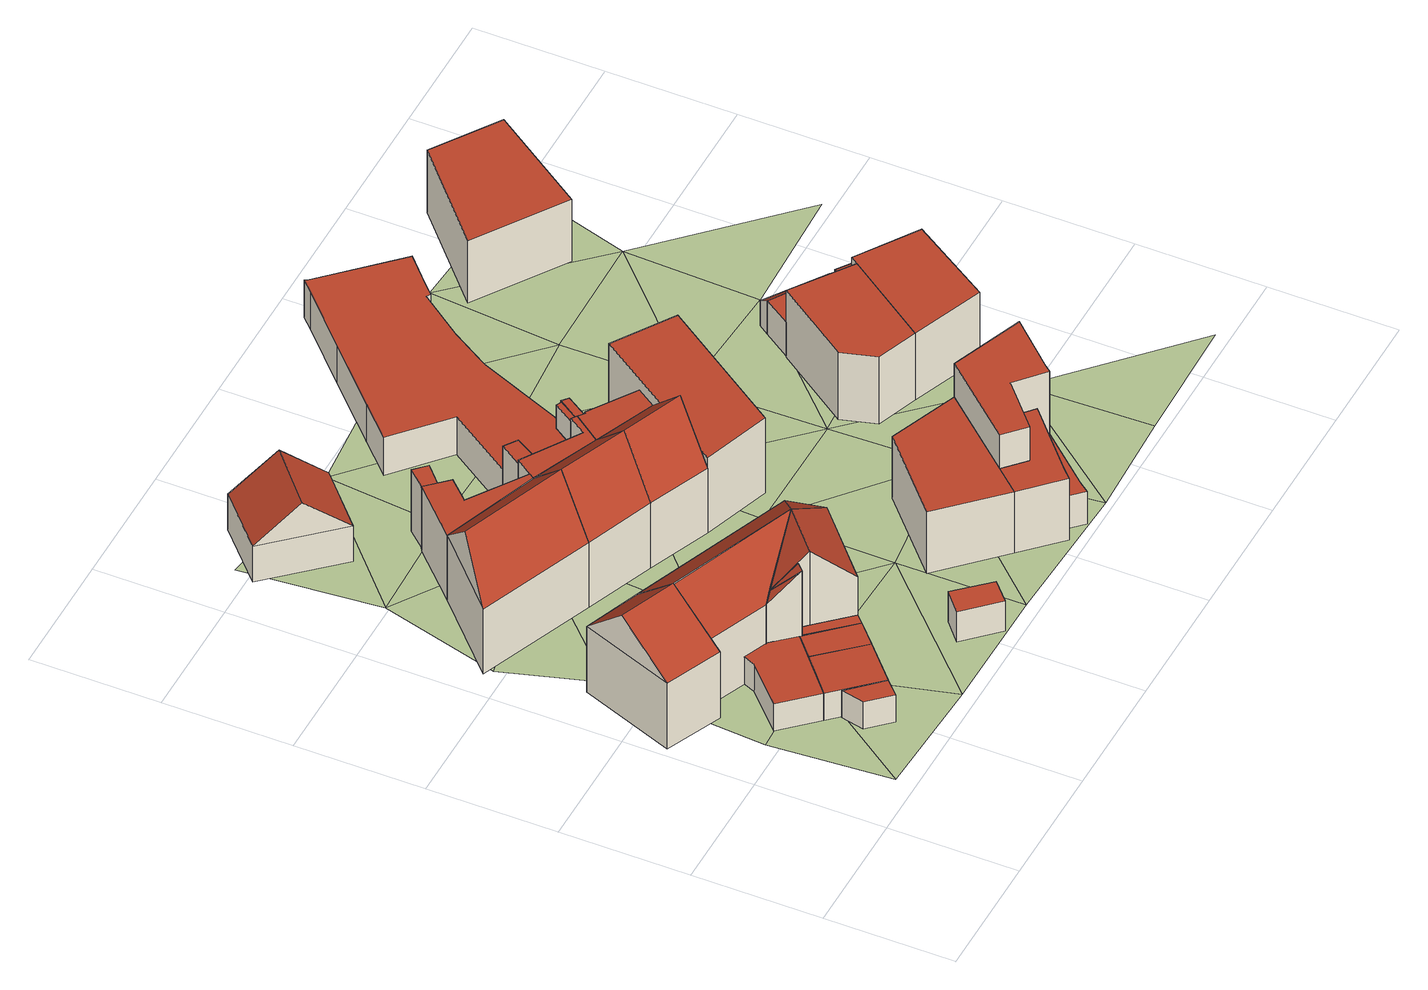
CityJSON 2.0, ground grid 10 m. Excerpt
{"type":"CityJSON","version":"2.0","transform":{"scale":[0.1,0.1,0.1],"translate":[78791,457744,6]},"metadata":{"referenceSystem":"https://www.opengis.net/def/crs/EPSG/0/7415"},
"CityObjects":{
"building1":{"type":"Building","attributes":{"roofType":"1030","RelativeEavesHeight":6.09,"RelativeRidgeHeight":9.31,"AbsoluteEavesHeight":12.33,"AbsoluteRidgeHeight":15.55,"validity":"0"},"geometry":[{"type":"Solid","lod":"2","boundaries":[[[[0,1,2,3]],[[1,4,5,2]],[[4,6,7,5]],[[6,0,3,7]],[[4,1,8]],[[0,6,9]],[[1,0,9,8]],[[6,4,8,9]],[[3,2,5,7]]]],"semantics":{"surfaces":[{"type":"WallSurface"},{"type":"RoofSurface","Direction":202.29,"Slope":54.46},{"type":"RoofSurface","Direction":21.48,"Slope":47.26},{"type":"GroundSurface"}],"values":[[0,0,0,0,0,0,1,2,3]]}}]},
"building2":{"type":"Building","attributes":{"validity":"0"},"children":["building2-1","building2-2","building2-3"]},
"building2-1":{"type":"BuildingPart","attributes":{"roofType":"1010","RelativeEavesHeight":7.69,"RelativeRidgeHeight":9.3,"AbsoluteEavesHeight":13.94,"AbsoluteRidgeHeight":15.55,"validity":"0"},"parents":["building2"],"geometry":[{"type":"Solid","lod":"2","boundaries":[[[[9,10,11,12]],[[10,13,14,11]],[[13,15,16,14]],[[15,9,12,16]],[[15,13,10,9]],[[12,11,14,16]]]],"semantics":{"surfaces":[{"type":"WallSurface"},{"type":"RoofSurface","Direction":201.61,"Slope":45.4},{"type":"GroundSurface"}],"values":[[0,0,0,0,1,2]]}}]},
"building2-2":{"type":"BuildingPart","attributes":{"roofType":"1010","RelativeEavesHeight":7.7,"RelativeRidgeHeight":9.31,"AbsoluteEavesHeight":13.94,"AbsoluteRidgeHeight":15.55,"validity":"0"},"parents":["building2"],"geometry":[{"type":"Solid","lod":"2","boundaries":[[[[10,9,12,11]],[[9,6,7,12]],[[6,17,18,7]],[[17,10,11,18]],[[17,6,9,10]],[[11,12,7,18]]]],"semantics":{"surfaces":[{"type":"WallSurface"},{"type":"RoofSurface","Direction":21.5,"Slope":47.48},{"type":"GroundSurface"}],"values":[[0,0,0,0,1,2]]}}]},
"building2-3":{"type":"BuildingPart","attributes":{"roofType":"1000","RelativeEavesHeight":2.5,"RelativeRidgeHeight":2.5,"AbsoluteEavesHeight":8.75,"AbsoluteRidgeHeight":8.75,"validity":"0"},"parents":["building2"],"geometry":[{"type":"Solid","lod":"2","boundaries":[[[[19,20,21,22]],[[20,23,24,21]],[[23,25,26,24]],[[25,27,28,26]],[[27,29,30,28]],[[29,19,22,30]],[[29,27,25,23,20,19]],[[22,21,24,26,28,30]]]],"semantics":{"surfaces":[{"type":"WallSurface"},{"type":"RoofSurface","Direction":0,"Slope":90},{"type":"GroundSurface"}],"values":[[0,0,0,0,0,0,1,2]]}}]},
"building3":{"type":"Building","attributes":{"validity":"0"},"children":["building3-1","building3-2","building3-3","building3-4","building3-5","building3-6","building3-7","building3-8","building3-9"]},
"building3-1":{"type":"BuildingPart","attributes":{"roofType":"1000","RelativeEavesHeight":2.5,"RelativeRidgeHeight":2.5,"AbsoluteEavesHeight":8.75,"AbsoluteRidgeHeight":8.75,"validity":"0"},"parents":["building3"],"geometry":[{"type":"Solid","lod":"2","boundaries":[[[[31,32,33,34]],[[32,35,36,33]],[[35,37,38,36]],[[37,39,40,38]],[[39,31,34,40]],[[39,37,35,32,31]],[[34,33,36,38,40]]]],"semantics":{"surfaces":[{"type":"WallSurface"},{"type":"RoofSurface","Direction":0,"Slope":90},{"type":"GroundSurface"}],"values":[[0,0,0,0,0,1,2]]}}]},
"building3-2":{"type":"BuildingPart","attributes":{"roofType":"1010","RelativeEavesHeight":8.38,"RelativeRidgeHeight":9.3,"AbsoluteEavesHeight":14.63,"AbsoluteRidgeHeight":15.55,"validity":"0"},"parents":["building3"],"geometry":[{"type":"Solid","lod":"2","boundaries":[[[[41,10,42,43]],[[10,44,36,42]],[[44,41,43,36]],[[44,10,41]],[[43,42,36]]]],"semantics":{"surfaces":[{"type":"WallSurface"},{"type":"RoofSurface","Direction":317.93,"Slope":46.19},{"type":"GroundSurface"}],"values":[[0,0,0,1,2]]}}]},
"building3-3":{"type":"BuildingPart","attributes":{"roofType":"1010","RelativeEavesHeight":7.14,"RelativeRidgeHeight":9.29,"AbsoluteEavesHeight":13.4,"AbsoluteRidgeHeight":15.55,"validity":"0"},"parents":["building3"],"geometry":[{"type":"Solid","lod":"2","boundaries":[[[[10,17,45,42]],[[17,46,47,45]],[[46,10,42,47]],[[46,17,10]],[[42,45,47]]]],"semantics":{"surfaces":[{"type":"WallSurface"},{"type":"RoofSurface","Direction":79.04,"Slope":52.71},{"type":"GroundSurface"}],"values":[[0,0,0,1,2]]}}]},
"building3-4":{"type":"BuildingPart","attributes":{"roofType":"1010","RelativeEavesHeight":7.05,"RelativeRidgeHeight":8.52,"AbsoluteEavesHeight":13.3,"AbsoluteRidgeHeight":14.78,"validity":"0"},"parents":["building3"],"geometry":[{"type":"Solid","lod":"2","boundaries":[[[[13,41,43,22]],[[41,48,34,43]],[[48,13,22,34]],[[48,41,13]],[[22,43,34]]]],"semantics":{"surfaces":[{"type":"WallSurface"},{"type":"RoofSurface","Direction":317.75,"Slope":46.33},{"type":"GroundSurface"}],"values":[[0,0,0,1,2]]}}]},
"building3-5":{"type":"BuildingPart","attributes":{"roofType":"1010","RelativeEavesHeight":7.86,"RelativeRidgeHeight":8.52,"AbsoluteEavesHeight":14.11,"AbsoluteRidgeHeight":14.78,"validity":"0"},"parents":["building3"],"geometry":[{"type":"Solid","lod":"2","boundaries":[[[[41,49,33,43]],[[49,48,34,33]],[[48,41,43,34]],[[48,49,41]],[[43,33,34]]]],"semantics":{"surfaces":[{"type":"WallSurface"},{"type":"RoofSurface","Direction":317.05,"Slope":46.2},{"type":"GroundSurface"}],"values":[[0,0,0,1,2]]}}]},
"building3-6":{"type":"BuildingPart","attributes":{"roofType":"1000","RelativeEavesHeight":2.49,"RelativeRidgeHeight":2.49,"AbsoluteEavesHeight":8.75,"AbsoluteRidgeHeight":8.75,"validity":"0"},"parents":["building3"],"geometry":[{"type":"Solid","lod":"2","boundaries":[[[[50,51,52,53]],[[51,23,24,52]],[[23,54,55,24]],[[54,50,53,55]],[[54,23,51,50]],[[53,52,24,55]]]],"semantics":{"surfaces":[{"type":"WallSurface"},{"type":"RoofSurface","Direction":0,"Slope":90},{"type":"GroundSurface"}],"values":[[0,0,0,0,1,2]]}}]},
"building3-7":{"type":"BuildingPart","attributes":{"roofType":"1000","RelativeEavesHeight":2.5,"RelativeRidgeHeight":2.5,"AbsoluteEavesHeight":8.75,"AbsoluteRidgeHeight":8.75,"validity":"0"},"parents":["building3"],"geometry":[{"type":"Solid","lod":"2","boundaries":[[[[20,39,40,21]],[[39,50,53,40]],[[50,54,55,53]],[[54,20,21,55]],[[54,50,39,20]],[[21,40,53,55]]]],"semantics":{"surfaces":[{"type":"WallSurface"},{"type":"RoofSurface","Direction":0,"Slope":90},{"type":"GroundSurface"}],"values":[[0,0,0,0,1,2]]}}]},
"building3-8":{"type":"BuildingPart","attributes":{"roofType":"1000","RelativeEavesHeight":2.48,"RelativeRidgeHeight":2.48,"AbsoluteEavesHeight":8.75,"AbsoluteRidgeHeight":8.75,"validity":"0"},"parents":["building3"],"geometry":[{"type":"Solid","lod":"2","boundaries":[[[[56,57,58,59]],[[57,60,61,58]],[[60,51,52,61]],[[51,56,59,52]],[[51,60,57,56]],[[59,58,61,52]]]],"semantics":{"surfaces":[{"type":"WallSurface"},{"type":"RoofSurface","Direction":0,"Slope":90},{"type":"GroundSurface"}],"values":[[0,0,0,0,1,2]]}}]},
"building3-9":{"type":"BuildingPart","attributes":{"roofType":"1010","RelativeEavesHeight":7.68,"RelativeRidgeHeight":9.29,"AbsoluteEavesHeight":13.94,"AbsoluteRidgeHeight":15.55,"validity":"0"},"parents":["building3"],"geometry":[{"type":"Solid","lod":"2","boundaries":[[[[44,10,42,36]],[[10,46,47,42]],[[46,62,38,47]],[[62,44,36,38]],[[62,46,10,44]],[[36,42,47,38]]]],"semantics":{"surfaces":[{"type":"WallSurface"},{"type":"RoofSurface","Direction":137.5,"Slope":46.97},{"type":"GroundSurface"}],"values":[[0,0,0,0,1,2]]}}]},
"building4":{"type":"Building","attributes":{"validity":"0"},"children":["building4-1","building4-2","building4-3"]},
"building4-1":{"type":"BuildingPart","attributes":{"roofType":"1000","RelativeEavesHeight":6,"RelativeRidgeHeight":6,"AbsoluteEavesHeight":12.3,"AbsoluteRidgeHeight":12.3,"validity":"0"},"parents":["building4"],"geometry":[{"type":"Solid","lod":"2","boundaries":[[[[63,64,65,66]],[[64,67,68,65]],[[67,69,70,68]],[[69,71,72,70]],[[71,73,74,72]],[[73,63,66,74]],[[73,71,69,67,64,63]],[[66,65,68,70,72,74]]]],"semantics":{"surfaces":[{"type":"WallSurface"},{"type":"RoofSurface","Direction":0,"Slope":90},{"type":"GroundSurface"}],"values":[[0,0,0,0,0,0,1,2]]}}]},
"building4-2":{"type":"BuildingPart","attributes":{"roofType":"1030","RelativeEavesHeight":6.05,"RelativeRidgeHeight":9.87,"AbsoluteEavesHeight":12.3,"AbsoluteRidgeHeight":16.12,"validity":"0"},"parents":["building4"],"geometry":[{"type":"Solid","lod":"2","boundaries":[[[[75,76,77,78]],[[76,71,72,77]],[[71,69,70,72]],[[69,75,78,70]],[[71,76,79]],[[75,69,80]],[[76,75,80,79]],[[69,71,79,80]],[[78,77,72,70]]]],"semantics":{"surfaces":[{"type":"WallSurface"},{"type":"RoofSurface","Direction":201.34,"Slope":43.29},{"type":"RoofSurface","Direction":20.56,"Slope":43.16},{"type":"GroundSurface"}],"values":[[0,0,0,0,0,0,1,2,3]]}}]},
"building4-3":{"type":"BuildingPart","attributes":{"roofType":"1000","RelativeEavesHeight":5.69,"RelativeRidgeHeight":5.69,"AbsoluteEavesHeight":12,"AbsoluteRidgeHeight":12,"validity":"0"},"parents":["building4"],"geometry":[{"type":"Solid","lod":"2","boundaries":[[[[81,82,83,84]],[[82,85,86,83]],[[85,87,88,86]],[[87,89,90,88]],[[89,91,66,90]],[[91,92,74,66]],[[92,81,84,74]],[[92,91,89,87,85,82,81]],[[84,83,86,88,90,66,74]]]],"semantics":{"surfaces":[{"type":"WallSurface"},{"type":"RoofSurface","Direction":0,"Slope":90},{"type":"GroundSurface"}],"values":[[0,0,0,0,0,0,0,1,2]]}}]},
"building5":{"type":"Building","attributes":{"roofType":"1000","RelativeEavesHeight":2.8,"RelativeRidgeHeight":2.8,"AbsoluteEavesHeight":9.11,"AbsoluteRidgeHeight":9.11,"validity":"0"},"geometry":[{"type":"Solid","lod":"2","boundaries":[[[[93,94,95,96]],[[94,97,98,95]],[[97,99,100,98]],[[99,93,96,100]],[[99,97,94,93]],[[96,95,98,100]]]],"semantics":{"surfaces":[{"type":"WallSurface"},{"type":"RoofSurface","Direction":0,"Slope":90},{"type":"GroundSurface"}],"values":[[0,0,0,0,1,2]]}}]},
"building6":{"type":"Building","attributes":{"roofType":"1030","RelativeEavesHeight":3.35,"RelativeRidgeHeight":6.47,"AbsoluteEavesHeight":9.72,"AbsoluteRidgeHeight":12.84,"validity":"0"},"geometry":[{"type":"Solid","lod":"2","boundaries":[[[[101,102,103,104]],[[102,105,106,103]],[[105,107,108,106]],[[107,101,104,108]],[[105,102,109]],[[101,107,110]],[[102,101,110,109]],[[107,105,109,110]],[[104,103,106,108]]]],"semantics":{"surfaces":[{"type":"WallSurface"},{"type":"RoofSurface","Direction":137.4,"Slope":49.16},{"type":"RoofSurface","Direction":317.37,"Slope":49.16},{"type":"GroundSurface"}],"values":[[0,0,0,0,0,0,1,2,3]]}}]},
"building7":{"type":"Building","attributes":{"validity":"0"},"children":["building7-1","building7-2","building7-3"]},
"building7-1":{"type":"BuildingPart","attributes":{"roofType":"1030","RelativeEavesHeight":6.01,"RelativeRidgeHeight":9.83,"AbsoluteEavesHeight":12.3,"AbsoluteRidgeHeight":16.12,"validity":"0"},"parents":["building7"],"geometry":[{"type":"Solid","lod":"2","boundaries":[[[[111,112,113,114]],[[112,115,116,113]],[[115,117,118,116]],[[117,111,114,118]],[[115,112,119]],[[111,117,120]],[[112,111,120,119]],[[117,115,119,120]],[[114,113,116,118]]]],"semantics":{"surfaces":[{"type":"WallSurface"},{"type":"RoofSurface","Direction":21.97,"Slope":43.41},{"type":"RoofSurface","Direction":201.81,"Slope":43.39},{"type":"GroundSurface"}],"values":[[0,0,0,0,0,0,1,2,3]]}}]},
"building7-2":{"type":"BuildingPart","attributes":{"roofType":"1000","RelativeEavesHeight":5.62,"RelativeRidgeHeight":5.62,"AbsoluteEavesHeight":12,"AbsoluteRidgeHeight":12,"validity":"0"},"parents":["building7"],"geometry":[{"type":"Solid","lod":"2","boundaries":[[[[121,122,123,124]],[[122,125,126,123]],[[125,127,128,126]],[[127,129,130,128]],[[129,121,124,130]],[[129,127,125,122,121]],[[124,123,126,128,130]]]],"semantics":{"surfaces":[{"type":"WallSurface"},{"type":"RoofSurface","Direction":26.28,"Slope":90},{"type":"GroundSurface"}],"values":[[0,0,0,0,0,1,2]]}}]},
"building7-3":{"type":"BuildingPart","attributes":{"roofType":"1000","RelativeEavesHeight":5.93,"RelativeRidgeHeight":5.93,"AbsoluteEavesHeight":12.3,"AbsoluteRidgeHeight":12.3,"validity":"0"},"parents":["building7"],"geometry":[{"type":"Solid","lod":"2","boundaries":[[[[131,132,133,128]],[[132,112,134,133]],[[112,111,135,134]],[[111,136,124,135]],[[136,137,130,124]],[[137,131,128,130]],[[137,136,111,112,132,131]],[[128,133,134,135,124,130]]]],"semantics":{"surfaces":[{"type":"WallSurface"},{"type":"RoofSurface","Direction":298.73,"Slope":90},{"type":"GroundSurface"}],"values":[[0,0,0,0,0,0,1,2]]}}]},
"building8":{"type":"Building","attributes":{"roofType":"1000","RelativeEavesHeight":5.73,"RelativeRidgeHeight":5.73,"AbsoluteEavesHeight":12.01,"AbsoluteRidgeHeight":12.01,"validity":"0"},"geometry":[{"type":"Solid","lod":"2","boundaries":[[[[138,139,140,141]],[[139,142,143,140]],[[142,144,145,143]],[[144,138,141,145]],[[144,142,139,138]],[[141,140,143,145]]]],"semantics":{"surfaces":[{"type":"WallSurface"},{"type":"RoofSurface","Direction":97.98,"Slope":90},{"type":"GroundSurface"}],"values":[[0,0,0,0,1,2]]}}]},
"building9":{"type":"Building","attributes":{"validity":"0"},"children":["building9-1","building9-2","building9-3","building9-4","building9-5"]},
"building9-1":{"type":"BuildingPart","attributes":{"roofType":"1000","RelativeEavesHeight":3.48,"RelativeRidgeHeight":3.48,"AbsoluteEavesHeight":9.8,"AbsoluteRidgeHeight":9.8,"validity":"0"},"parents":["building9"],"geometry":[{"type":"Solid","lod":"2","boundaries":[[[[146,147,148,149]],[[147,150,151,148]],[[150,152,153,151]],[[152,154,155,153]],[[154,156,157,155]],[[156,158,159,157]],[[158,160,161,159]],[[160,162,163,161]],[[162,164,165,163]],[[164,166,167,165]],[[166,168,169,167]],[[168,170,171,169]],[[170,172,173,171]],[[172,174,175,173]],[[174,176,177,175]],[[176,178,179,177]],[[178,180,181,179]],[[180,182,183,181]],[[182,184,185,183]],[[184,186,187,185]],[[186,188,189,187]],[[188,146,149,189]],[[188,186,184,182,180,178,176,174,172,170,168,166,164,162,160,158,156,154,152,150,147,146]],[[149,148,151,153,155,157,159,161,163,165,167,169,171,173,175,177,179,181,183,185,187,189]]]],"semantics":{"surfaces":[{"type":"WallSurface"},{"type":"RoofSurface","Direction":90,"Slope":90},{"type":"GroundSurface"}],"values":[[0,0,0,0,0,0,0,0,0,0,0,0,0,0,0,0,0,0,0,0,0,0,1,2]]}}]},
"building9-2":{"type":"BuildingPart","attributes":{"roofType":"1000","RelativeEavesHeight":5.63,"RelativeRidgeHeight":5.63,"AbsoluteEavesHeight":12,"AbsoluteRidgeHeight":12,"validity":"0"},"parents":["building9"],"geometry":[{"type":"Solid","lod":"2","boundaries":[[[[121,190,191,124]],[[190,192,193,191]],[[192,194,195,193]],[[194,121,124,195]],[[194,192,190,121]],[[124,191,193,195]]]],"semantics":{"surfaces":[{"type":"WallSurface"},{"type":"RoofSurface","Direction":0,"Slope":90},{"type":"GroundSurface"}],"values":[[0,0,0,0,1,2]]}}]},
"building9-3":{"type":"BuildingPart","attributes":{"roofType":"1000","RelativeEavesHeight":5.69,"RelativeRidgeHeight":5.69,"AbsoluteEavesHeight":12,"AbsoluteRidgeHeight":12,"validity":"0"},"parents":["building9"],"geometry":[{"type":"Solid","lod":"2","boundaries":[[[[196,197,148,198]],[[197,199,149,148]],[[199,200,189,149]],[[200,196,198,189]],[[200,199,197,196]],[[198,148,149,189]]]],"semantics":{"surfaces":[{"type":"WallSurface"},{"type":"RoofSurface","Direction":90,"Slope":90},{"type":"GroundSurface"}],"values":[[0,0,0,0,1,2]]}}]},
"building9-4":{"type":"BuildingPart","attributes":{"roofType":"1030","RelativeEavesHeight":6.04,"RelativeRidgeHeight":9.85,"AbsoluteEavesHeight":12.3,"AbsoluteRidgeHeight":16.12,"validity":"0"},"parents":["building9"],"geometry":[{"type":"Solid","lod":"2","boundaries":[[[[69,111,114,70]],[[111,117,118,114]],[[117,75,78,118]],[[75,69,70,78]],[[117,111,120]],[[69,75,80]],[[111,69,80,120]],[[75,117,120,80]],[[70,114,118,78]]]],"semantics":{"surfaces":[{"type":"WallSurface"},{"type":"RoofSurface","Direction":22.09,"Slope":43.45},{"type":"RoofSurface","Direction":201.91,"Slope":43.64},{"type":"GroundSurface"}],"values":[[0,0,0,0,0,0,1,2,3]]}}]},
"building9-5":{"type":"BuildingPart","attributes":{"roofType":"1000","RelativeEavesHeight":6,"RelativeRidgeHeight":6,"AbsoluteEavesHeight":12.3,"AbsoluteRidgeHeight":12.3,"validity":"0"},"parents":["building9"],"geometry":[{"type":"Solid","lod":"2","boundaries":[[[[111,69,70,114]],[[69,67,68,70]],[[67,201,198,68]],[[201,202,187,198]],[[202,203,185,187]],[[203,136,204,185]],[[136,111,114,204]],[[136,203,202,201,67,69,111]],[[114,70,68,198,187,185,204]]]],"semantics":{"surfaces":[{"type":"WallSurface"},{"type":"RoofSurface","Direction":180,"Slope":90},{"type":"GroundSurface"}],"values":[[0,0,0,0,0,0,0,1,2]]}}]},
"building10":{"type":"Building","attributes":{"roofType":"1000","RelativeEavesHeight":6.96,"RelativeRidgeHeight":6.96,"AbsoluteEavesHeight":13.3,"AbsoluteRidgeHeight":13.3,"validity":"0"},"geometry":[{"type":"Solid","lod":"2","boundaries":[[[[205,206,116,207]],[[206,208,209,116]],[[208,210,211,209]],[[210,205,207,211]],[[210,208,206,205]],[[207,116,209,211]]]],"semantics":{"surfaces":[{"type":"WallSurface"},{"type":"RoofSurface","Direction":0,"Slope":90},{"type":"GroundSurface"}],"values":[[0,0,0,0,1,2]]}}]},
"building11":{"type":"Building","attributes":{"validity":"0"},"children":["building11-1","building11-2","building11-3"]},
"building11-1":{"type":"BuildingPart","attributes":{"roofType":"1000","RelativeEavesHeight":5.68,"RelativeRidgeHeight":5.68,"AbsoluteEavesHeight":12.01,"AbsoluteRidgeHeight":12.01,"validity":"0"},"parents":["building11"],"geometry":[{"type":"Solid","lod":"2","boundaries":[[[[212,213,214,215]],[[213,138,141,214]],[[138,216,217,141]],[[216,218,219,217]],[[218,220,221,219]],[[220,222,223,221]],[[222,212,215,223]],[[222,220,218,216,138,213,212]],[[215,214,141,217,219,221,223]]]],"semantics":{"surfaces":[{"type":"WallSurface"},{"type":"RoofSurface","Direction":0,"Slope":90},{"type":"GroundSurface"}],"values":[[0,0,0,0,0,0,0,1,2]]}}]},
"building11-2":{"type":"BuildingPart","attributes":{"roofType":"1000","RelativeEavesHeight":8.82,"RelativeRidgeHeight":8.82,"AbsoluteEavesHeight":15.09,"AbsoluteRidgeHeight":15.09,"validity":"0"},"parents":["building11"],"geometry":[{"type":"Solid","lod":"2","boundaries":[[[[224,225,219,221]],[[225,226,217,219]],[[226,227,145,217]],[[227,228,229,145]],[[228,230,231,229]],[[230,232,233,231]],[[232,224,221,233]],[[232,230,228,227,226,225,224]],[[221,219,217,145,229,231,233]]]],"semantics":{"surfaces":[{"type":"WallSurface"},{"type":"RoofSurface","Direction":187.07,"Slope":90},{"type":"GroundSurface"}],"values":[[0,0,0,0,0,0,0,1,2]]}}]},
"building11-3":{"type":"BuildingPart","attributes":{"roofType":"1000","RelativeEavesHeight":2.97,"RelativeRidgeHeight":2.97,"AbsoluteEavesHeight":9.31,"AbsoluteRidgeHeight":9.31,"validity":"0"},"parents":["building11"],"geometry":[{"type":"Solid","lod":"2","boundaries":[[[[234,235,236,233]],[[235,237,238,236]],[[237,239,215,238]],[[239,240,223,215]],[[240,234,233,223]],[[240,239,237,235,234]],[[233,236,238,215,223]]]],"semantics":{"surfaces":[{"type":"WallSurface"},{"type":"RoofSurface","Direction":0,"Slope":90},{"type":"GroundSurface"}],"values":[[0,0,0,0,0,1,2]]}}]},
"building12":{"type":"Building","attributes":{"validity":"0"},"children":["building12-1","building12-2","building12-3"]},
"building12-1":{"type":"BuildingPart","attributes":{"roofType":"1000","RelativeEavesHeight":3.14,"RelativeRidgeHeight":3.14,"AbsoluteEavesHeight":9.49,"AbsoluteRidgeHeight":9.49,"validity":"0"},"parents":["building12"],"geometry":[{"type":"Solid","lod":"2","boundaries":[[[[241,242,243,244]],[[242,245,246,243]],[[245,247,248,246]],[[247,241,244,248]],[[247,245,242,241]],[[244,243,246,248]]]],"semantics":{"surfaces":[{"type":"WallSurface"},{"type":"RoofSurface","Direction":0,"Slope":90},{"type":"GroundSurface"}],"values":[[0,0,0,0,1,2]]}}]},
"building12-2":{"type":"BuildingPart","attributes":{"roofType":"1000","RelativeEavesHeight":6.19,"RelativeRidgeHeight":6.19,"AbsoluteEavesHeight":12.51,"AbsoluteRidgeHeight":12.51,"validity":"0"},"parents":["building12"],"geometry":[{"type":"Solid","lod":"2","boundaries":[[[[249,250,251,252]],[[250,253,254,251]],[[253,255,256,254]],[[255,257,258,256]],[[257,249,252,258]],[[257,255,253,250,249]],[[252,251,254,256,258]]]],"semantics":{"surfaces":[{"type":"WallSurface"},{"type":"RoofSurface","Direction":0,"Slope":90},{"type":"GroundSurface"}],"values":[[0,0,0,0,0,1,2]]}}]},
"building12-3":{"type":"BuildingPart","attributes":{"roofType":"1010","RelativeEavesHeight":2.73,"RelativeRidgeHeight":3.13,"AbsoluteEavesHeight":9.09,"AbsoluteRidgeHeight":9.49,"validity":"0"},"parents":["building12"],"geometry":[{"type":"Solid","lod":"2","boundaries":[[[[259,260,261,262]],[[260,241,244,261]],[[241,247,248,244]],[[247,259,262,248]],[[247,241,260,259]],[[262,261,244,248]]]],"semantics":{"surfaces":[{"type":"WallSurface"},{"type":"RoofSurface","Direction":33.75,"Slope":48.47},{"type":"GroundSurface"}],"values":[[0,0,0,0,1,2]]}}]},
"building13":{"type":"Building","attributes":{"validity":"0"},"children":["building13-1","building13-2"]},
"building13-1":{"type":"BuildingPart","attributes":{"roofType":"1000","RelativeEavesHeight":6.24,"RelativeRidgeHeight":6.24,"AbsoluteEavesHeight":12.51,"AbsoluteRidgeHeight":12.51,"validity":"0"},"parents":["building13"],"geometry":[{"type":"Solid","lod":"2","boundaries":[[[[263,250,251,264]],[[250,265,266,251]],[[265,267,268,266]],[[267,263,264,268]],[[267,265,250,263]],[[264,251,266,268]]]],"semantics":{"surfaces":[{"type":"WallSurface"},{"type":"RoofSurface","Direction":0,"Slope":90},{"type":"GroundSurface"}],"values":[[0,0,0,0,1,2]]}}]},
"building13-2":{"type":"BuildingPart","attributes":{"roofType":"1000","RelativeEavesHeight":3.15,"RelativeRidgeHeight":3.15,"AbsoluteEavesHeight":9.49,"AbsoluteRidgeHeight":9.49,"validity":"0"},"parents":["building13"],"geometry":[{"type":"Solid","lod":"2","boundaries":[[[[269,270,271,266]],[[270,272,273,271]],[[272,274,268,273]],[[274,269,266,268]],[[274,272,270,269]],[[266,271,273,268]]]],"semantics":{"surfaces":[{"type":"WallSurface"},{"type":"RoofSurface","Direction":192.91,"Slope":90},{"type":"GroundSurface"}],"values":[[0,0,0,0,1,2]]}}]},
"building14":{"type":"Building","attributes":{"roofType":"1000","RelativeEavesHeight":5.8,"RelativeRidgeHeight":5.8,"AbsoluteEavesHeight":12.3,"AbsoluteRidgeHeight":12.3,"validity":"0"},"geometry":[{"type":"Solid","lod":"2","boundaries":[[[[275,276,277,278]],[[276,279,280,277]],[[279,281,282,280]],[[281,275,278,282]],[[281,279,276,275]],[[278,277,280,282]]]],"semantics":{"surfaces":[{"type":"WallSurface"},{"type":"RoofSurface","Direction":165.98,"Slope":90},{"type":"GroundSurface"}],"values":[[0,0,0,0,1,2]]}}]},
"terrain1":{"type":"TINRelief","attributes":{"validity":"0"},"geometry":[{"type":"CompositeSurface","lod":"2","boundaries":[[[283,284,285]],[[286,283,285]],[[284,287,285]],[[286,285,288]],[[289,286,290]],[[291,289,290]],[[285,287,292]],[[286,288,290]],[[288,285,292]],[[293,291,294]],[[287,295,292]],[[291,290,296]],[[291,296,294]],[[288,292,297]],[[290,288,298]],[[288,297,298]],[[296,290,299]],[[292,295,300]],[[294,296,299]],[[297,292,300]],[[290,298,299]],[[295,301,300]],[[298,297,302]],[[294,299,303]],[[297,300,302]],[[299,298,304]],[[298,302,304]],[[300,301,305]],[[303,299,306]],[[302,300,305]],[[299,304,306]],[[301,307,305]],[[303,306,308]],[[304,302,309]],[[302,305,310]],[[306,304,311]],[[305,307,312]],[[302,310,309]],[[308,306,311]],[[304,309,311]],[[308,311,313]],[[311,309,314]]]}]}
},
"vertices":[
[51,150,63],[7,169,63],[7,169,2],[51,150,2],[35,243,63],[35,243,2],[79,226,63],[79,226,2],[23,211,96],[67,193,96],
[169,153,96],[169,153,2],[67,193,2],[107,142,63],[107,142,2],[56,163,63],[56,163,2],
[207,176,63],[207,176,2],
[107,142,28],[123,125,28],[123,125,3],[107,142,3],[78,85,28],[78,85,3],[54,111,28],[54,111,3],[84,140,28],[84,140,3],[88,150,28],[88,150,3],
[124,123,28],[130,129,28],[130,129,3],[124,123,3],[136,123,28],[136,123,3],[159,98,28],[159,98,3],[153,92,28],[153,92,3],
[116,144,68],[169,153,3],[116,144,3],[136,123,96],
[207,176,3],[213,147,63],[213,147,3],
[124,123,88],
[130,129,88],
[137,77,28],[109,51,28],[109,51,3],[137,77,3],[107,110,28],[107,110,3],
[98,40,28],[82,57,28],[82,57,3],[98,40,3],[86,75,28],[86,75,3],
[159,98,63],
[128,389,63],[113,373,63],[113,373,3],[128,389,3],[156,344,63],[156,344,3],[153,340,63],[153,340,3],[76,368,63],[76,368,3],[113,405,63],[113,405,3],
[111,278,63],[20,314,63],[20,314,3],[111,278,3],[48,341,101],[132,309,101],
[116,407,60],[128,420,60],[128,420,3],[116,407,3],[137,411,60],[137,411,3],[122,397,60],[122,397,3],[129,391,60],[129,391,3],[128,389,60],[113,405,60],
[188,37,31],[204,51,31],[204,51,3],[188,37,3],[227,26,31],[227,26,3],[212,12,31],[212,12,3],
[123,480,37],[82,442,37],[82,442,4],[123,480,4],[34,495,37],[34,495,4],[74,533,37],[74,533,4],[58,469,68],[99,506,68],
[206,318,63],[254,298,63],[254,298,3],[206,318,3],[213,237,63],[213,237,3],[165,257,63],[165,257,3],[234,268,101],[186,287,101],
[222,340,60],[234,358,60],[234,358,4],[222,340,4],[239,354,60],[239,354,4],[228,337,60],[228,337,4],[227,336,60],[227,336,4],
[228,337,63],[264,313,63],[264,313,4],[254,298,4],[206,318,4],[222,340,63],[227,336,63],
[285,40,60],[241,85,60],[241,85,3],[285,40,3],[299,139,60],[299,139,3],[353,118,60],[353,118,3],
[186,367,38],[176,374,38],[176,374,3],[186,367,3],[210,425,38],[210,425,3],[170,461,38],[170,461,3],[195,486,38],[195,486,3],[239,529,38],[239,529,3],[280,569,38],[280,569,3],[289,578,38],[289,578,3],[290,576,38],[290,576,3],[342,522,38],[342,522,3],[321,502,38],[321,502,3],[313,494,38],[313,494,3],[310,496,38],[310,496,3],[285,462,38],[285,462,3],[266,431,38],[266,431,3],[239,365,38],[239,365,3],[234,358,38],[234,358,3],[233,357,38],[233,357,3],[229,359,38],[229,359,3],[218,343,38],[218,343,3],[209,329,38],[209,329,3],[176,350,38],[176,350,3],
[218,343,60],[218,343,4],[229,359,60],[229,359,4],[233,357,60],[233,357,4],
[165,357,60],[176,374,60],[165,357,3],[186,367,60],[176,350,60],
[165,357,63],[209,329,63],[218,343,63],[222,340,3],
[266,219,73],[213,237,73],[266,219,3],[287,347,73],[287,347,3],[333,317,73],[333,317,3],
[321,20,60],[313,12,60],[313,12,3],[321,20,3],[302,59,60],[302,59,3],[318,44,60],[318,44,3],[352,75,60],[352,75,3],[367,62,60],[367,62,3],
[352,75,91],[318,44,91],[302,59,91],[353,118,91],[410,96,91],[410,96,3],[379,62,91],[379,62,3],[374,56,91],[374,56,3],
[374,56,33],[339,16,33],[339,16,3],[333,8,33],[333,8,3],[321,20,33],[367,62,33],
[455,256,35],[440,233,35],[440,233,4],[455,256,4],[395,265,35],[395,265,4],[409,286,35],[409,286,4],
[440,233,65],[394,167,65],[394,167,3],[440,233,3],[362,179,65],[362,179,3],[354,206,65],[354,206,3],[395,265,65],[395,265,3],
[415,294,27],[460,263,27],[460,263,4],[415,294,4],
[450,145,65],[450,145,3],[444,239,65],[444,239,3],[490,208,65],[490,208,3],
[444,239,35],[457,258,35],[457,258,3],[502,226,35],[502,226,3],[490,208,35],
[416,437,63],[348,483,63],[348,483,5],[416,437,5],[418,547,63],[418,547,5],[468,513,63],[468,513,5],
[39,110,3],[46,15,3],[115,113,3],[49,236,2],[142,11,3],[140,208,2],[26,309,2],[149,337,3],[50,402,4],[241,109,3],[40,511,4],[150,495,4],[241,10,4],[142,405,3],[241,209,4],[245,308,4],[251,402,4],[345,122,3],[356,5,4],[341,208,4],[243,503,4],[339,311,4],[439,108,2],[338,409,4],[440,8,4],[345,510,6],[438,305,4],[473,217,3],[440,410,5],[541,11,3],[468,502,5],[541,308,5]
]}
